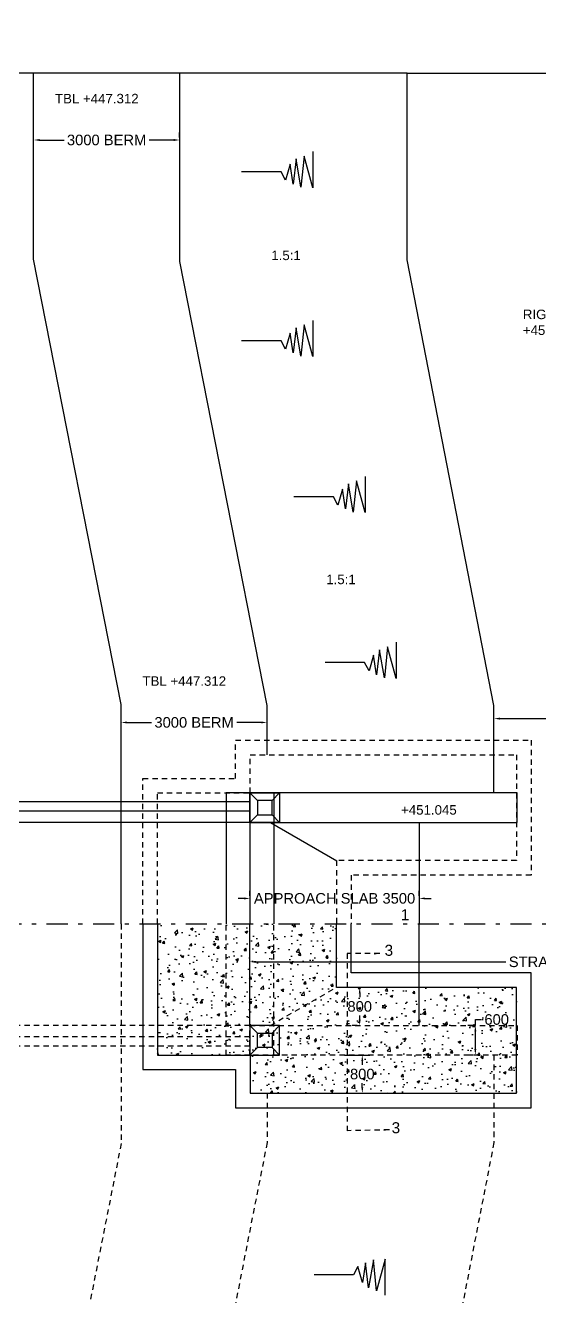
# Model space of a CAD drawing. Header units: metres. Extents: x 450 to 608, y 268 to 479.
# Drawn here: x 557.57 to 569.76, y 284.24 to 314.38 of the extents above; entities that cross this region are included whole.
import ezdxf

# ---------------------------------------------------------------- set-up
doc = ezdxf.new("R2010")
doc.units = ezdxf.units.M
doc.header["$MEASUREMENT"] = 0
doc.linetypes.add('DASHDOT', pattern=[1, 0.5, -0.25, 0, -0.25])
doc.linetypes.add('HIDDEN', pattern=[9.525, 6.35, -3.175])
for name, color, linetype in [('DIMENSION', 255, 'Continuous'), ('DRAWING', 7, 'Continuous'), ('HATCH', 7, 'Continuous'), ('TEXT', 255, 'Continuous')]:
    doc.layers.add(name, color=color, linetype=linetype)
doc.styles.get("Standard").update_dxf_attribs({"font": 'arial.ttf'})
doc.dimstyles.get("Standard").update_dxf_attribs({"dimtxt": 0.25, "dimasz": 0.14, "dimexe": 0.18, "dimexo": 0.0625, "dimgap": 0.09, "dimtad": 0, "dimtih": 1, "dimtoh": 1, "dimdec": 4, "dimzin": 0, "dimdsep": 46, "dimtxsty": 'Standard', "dimcen": 0.09, "dimadec": 0, "dimazin": 0, "dimtfac": 1, "dimtdec": 4, "dimtofl": 0, "dimtmove": 0, "dimatfit": 3, "dimfxl": 0, "dimtolj": 1, "dimtzin": 0, "dimarcsym": 0})

# ---------------------------------------------------------------- blocks, each defined once
blk = doc.blocks.new('*D143')
at = {"layer": 'Defpoints', "color": 0, "ltscale": 0.02, "transparency": 16777216}
for p in [(559.836, 297.854), (563.298, 297.854), (563.298, 297.854)]:
    blk.add_point(p, dxfattribs=at)
at = {"layer": 'DIMENSION', "color": 0, "lineweight": -2, "ltscale": 0.02, "transparency": 16777216}
for p, q in [((559.836, 297.917), (559.836, 298.034)), ((559.976, 297.854), (560.556, 297.854)), ((563.158, 297.854), (562.578, 297.854)), ((563.298, 297.917), (563.298, 298.034))]:
    blk.add_line(p, q, dxfattribs=at)
at = {"layer": 'DIMENSION', "color": 0, "ltscale": 0.02, "transparency": 16777216}
for points in [[(559.976, 297.877), (559.976, 297.831), (559.836, 297.854)], [(563.158, 297.877), (563.158, 297.831), (563.298, 297.854)]]:
    blk.add_solid(points, dxfattribs=at)
at = {"layer": 'DIMENSION', "color": 0, "ltscale": 0.02, "transparency": 16777216, "insert": (561.567, 297.854), "char_height": 0.25, "attachment_point": 5}
blk.add_mtext('\\A1;3000 BERM ', dxfattribs=at)
blk = doc.blocks.new('*D144')
at = {"layer": 'Defpoints', "color": 0, "ltscale": 0.02, "transparency": 16777216}
for p in [(557.762, 311.667), (561.224, 311.667), (561.224, 311.667)]:
    blk.add_point(p, dxfattribs=at)
at = {"layer": 'DIMENSION', "color": 0, "lineweight": -2, "ltscale": 0.02, "transparency": 16777216}
for p, q in [((557.762, 311.73), (557.762, 311.847)), ((561.224, 311.73), (561.224, 311.847)), ((557.902, 311.667), (558.482, 311.667)), ((561.084, 311.667), (560.504, 311.667))]:
    blk.add_line(p, q, dxfattribs=at)
at = {"layer": 'DIMENSION', "color": 0, "ltscale": 0.02, "transparency": 16777216}
for points in [[(557.902, 311.691), (557.902, 311.644), (557.762, 311.667)], [(561.084, 311.691), (561.084, 311.644), (561.224, 311.667)]]:
    blk.add_solid(points, dxfattribs=at)
at = {"layer": 'DIMENSION', "color": 0, "ltscale": 0.02, "transparency": 16777216, "insert": (559.493, 311.667), "char_height": 0.25, "attachment_point": 5}
blk.add_mtext('\\A1;3000 BERM ', dxfattribs=at)
blk = doc.blocks.new('*D170')
at = {"layer": 'Defpoints', "color": 0, "ltscale": 0.02, "transparency": 16777216}
for p in [(565.069, 289.966), (565.555, 289.966), (565.069, 289.063)]:
    blk.add_point(p, dxfattribs=at)
at = {"layer": 'DIMENSION', "color": 0, "lineweight": -2, "ltscale": 0.02, "transparency": 16777216}
for p, q in [((565.132, 289.966), (565.735, 289.966)), ((565.555, 289.826), (565.555, 289.732)), ((565.555, 289.203), (565.555, 289.297)), ((565.132, 289.063), (565.735, 289.063))]:
    blk.add_line(p, q, dxfattribs=at)
at = {"layer": 'DIMENSION', "color": 0, "ltscale": 0.02, "transparency": 16777216}
for points in [[(565.532, 289.826), (565.579, 289.826), (565.555, 289.966)], [(565.532, 289.203), (565.579, 289.203), (565.555, 289.063)]]:
    blk.add_solid(points, dxfattribs=at)
at = {"layer": 'DIMENSION', "color": 0, "ltscale": 0.02, "transparency": 16777216, "insert": (565.555, 289.514), "char_height": 0.25, "attachment_point": 5}
blk.add_mtext('\\A1;800', dxfattribs=at)
blk = doc.blocks.new('*D171')
at = {"layer": 'Defpoints', "color": 0, "ltscale": 0.02, "transparency": 16777216}
for p in [(568.236, 290.668), (568.236, 290.668), (568.236, 289.966)]:
    blk.add_point(p, dxfattribs=at)
at = {"layer": 'DIMENSION', "color": 0, "lineweight": -2, "ltscale": 0.02, "transparency": 16777216}
for p, q in [((568.174, 290.668), (568.056, 290.668)), ((568.236, 290.668), (568.236, 290.808)), ((568.236, 290.808), (568.376, 290.808)), ((568.236, 290.106), (568.236, 290.528)), ((568.174, 289.966), (568.056, 289.966))]:
    blk.add_line(p, q, dxfattribs=at)
at = {"layer": 'DIMENSION', "color": 0, "ltscale": 0.02, "transparency": 16777216}
for points in [[(568.213, 290.528), (568.259, 290.528), (568.236, 290.668)], [(568.213, 290.106), (568.259, 290.106), (568.236, 289.966)]]:
    blk.add_solid(points, dxfattribs=at)
at = {"layer": 'DIMENSION', "color": 0, "ltscale": 0.02, "transparency": 16777216, "insert": (568.742, 290.808), "char_height": 0.25, "attachment_point": 5}
blk.add_mtext('\\A1;600', dxfattribs=at)
blk = doc.blocks.new('*D172')
at = {"layer": 'Defpoints', "color": 0, "ltscale": 0.02, "transparency": 16777216}
for p in [(565.494, 291.568), (565.494, 291.568), (565.494, 290.668)]:
    blk.add_point(p, dxfattribs=at)
at = {"layer": 'DIMENSION', "color": 0, "lineweight": -2, "ltscale": 0.02, "transparency": 16777216}
for p, q in [((565.432, 291.568), (565.314, 291.568)), ((565.494, 291.428), (565.494, 291.336)), ((565.432, 290.668), (565.314, 290.668)), ((565.494, 290.808), (565.494, 290.901))]:
    blk.add_line(p, q, dxfattribs=at)
at = {"layer": 'DIMENSION', "color": 0, "ltscale": 0.02, "transparency": 16777216}
for points in [[(565.471, 291.428), (565.517, 291.428), (565.494, 291.568)], [(565.471, 290.808), (565.517, 290.808), (565.494, 290.668)]]:
    blk.add_solid(points, dxfattribs=at)
at = {"layer": 'DIMENSION', "color": 0, "ltscale": 0.02, "transparency": 16777216, "insert": (565.494, 291.118), "char_height": 0.25, "attachment_point": 5}
blk.add_mtext('\\A1;800', dxfattribs=at)
blk = doc.blocks.new('*D173')
at = {"layer": 'Defpoints', "color": 0, "ltscale": 0.02, "transparency": 16777216}
for p in [(562.891, 293.681), (562.891, 293.681), (566.906, 293.681)]:
    blk.add_point(p, dxfattribs=at)
at = {"layer": 'DIMENSION', "color": 0, "lineweight": -2, "ltscale": 0.02, "transparency": 16777216}
for p, q in [((562.751, 293.681), (562.611, 293.681)), ((562.891, 293.743), (562.891, 293.861)), ((566.906, 293.743), (566.906, 293.861)), ((567.046, 293.681), (567.186, 293.681))]:
    blk.add_line(p, q, dxfattribs=at)
at = {"layer": 'DIMENSION', "color": 0, "ltscale": 0.02, "transparency": 16777216}
for points in [[(562.751, 293.704), (562.751, 293.657), (562.891, 293.681)], [(567.046, 293.704), (567.046, 293.657), (566.906, 293.681)]]:
    blk.add_solid(points, dxfattribs=at)
at = {"layer": 'DIMENSION', "color": 0, "ltscale": 0.02, "transparency": 16777216, "insert": (564.898, 293.681), "char_height": 0.25, "attachment_point": 5}
blk.add_mtext('\\A1;APPROACH SLAB 3500', dxfattribs=at)
blk = doc.blocks.new('*D174')
at = {"layer": 'Defpoints', "color": 0, "ltscale": 0.02, "transparency": 16777216}
for p in [(580.057, 292.176), (562.891, 292.023), (580.057, 292.023)]:
    blk.add_point(p, dxfattribs=at)
at = {"layer": 'DIMENSION', "color": 0, "lineweight": -2, "ltscale": 0.02, "transparency": 16777216}
for p, q in [((562.891, 292.085), (562.891, 292.356)), ((563.031, 292.176), (568.955, 292.176)), ((579.917, 292.176), (573.993, 292.176)), ((580.057, 292.085), (580.057, 292.356))]:
    blk.add_line(p, q, dxfattribs=at)
at = {"layer": 'DIMENSION', "color": 0, "ltscale": 0.02, "transparency": 16777216}
for points in [[(563.031, 292.2), (563.031, 292.153), (562.891, 292.176)], [(579.917, 292.2), (579.917, 292.153), (580.057, 292.176)]]:
    blk.add_solid(points, dxfattribs=at)
at = {"layer": 'DIMENSION', "color": 0, "ltscale": 0.02, "transparency": 16777216, "insert": (571.474, 292.176), "char_height": 0.25, "attachment_point": 5}
blk.add_mtext('\\A1;STRAIGHT APPROACH 15000', dxfattribs=at)
blk = doc.blocks.new('*D175')
at = {"layer": 'Defpoints', "color": 0, "ltscale": 0.02, "transparency": 16777216}
for p in [(575.769, 297.945), (575.769, 297.945), (568.678, 297.827)]:
    blk.add_point(p, dxfattribs=at)
at = {"layer": 'DIMENSION', "color": 0, "lineweight": -2, "ltscale": 0.02, "transparency": 16777216}
for p, q in [((568.678, 297.889), (568.678, 298.125)), ((568.818, 297.945), (571.76, 297.945)), ((575.629, 297.945), (572.687, 297.945)), ((575.769, 298.008), (575.769, 298.125))]:
    blk.add_line(p, q, dxfattribs=at)
at = {"layer": 'DIMENSION', "color": 0, "ltscale": 0.02, "transparency": 16777216}
for points in [[(568.818, 297.969), (568.818, 297.922), (568.678, 297.945)], [(575.629, 297.969), (575.629, 297.922), (575.769, 297.945)]]:
    blk.add_solid(points, dxfattribs=at)
at = {"layer": 'DIMENSION', "color": 0, "ltscale": 0.02, "transparency": 16777216, "insert": (572.223, 297.945), "char_height": 0.25, "attachment_point": 5}
blk.add_mtext('\\A1;6000', dxfattribs=at)

msp = doc.modelspace()

# ---------------------------------------------------------------- hatches: boundary and pattern name
at = {"layer": 'HATCH', "ltscale": 0.02}
h = msp.add_hatch(dxfattribs=at)
h.set_pattern_fill('AR-CONC', color=256, scale=0.09)
h.set_pattern_definition([(50, (0, 0), (0.64553416, -0.05647692), [0.0675, -0.7425]), (355, (0, 0), (-0.1248762, 0.6769729), [0.054, -0.594]), (100.45144, (0.0538, -0.0047), (0.52065796, 0.620496), [0.0573662, -0.6310279]), (46.1842, (0, 0.18), (0.9605172, -0.1489674), [0.10125, -1.11375]), (96.63564, (0.08, 0.1676), (0.8411958, 0.8767067), [0.0860493, -0.9465424]), (351.18416, (0, 0.18), (0.8411958, 0.8767067), [0.081, -0.891]), (21, (0.09, 0.135), (0.53721635, -0.362357), [0.0675, -0.7425]), (326, (0.09, 0.135), (0.2189838, 0.65263504), [0.054, -0.594]), (71.45144, (0.13477, 0.1048), (0.75620014, 0.29027804), [0.0573662, -0.6310279]), (37.5, (0, 0), (0.01094387, 0.29960447), [0, -0.5868, 0, -0.603, 0, -0.59625]), (7.5, (0, 0), (0.23676258, 0.35497054), [0, -0.3438, 0, -0.5733, 0, -0.22725]), (327.5, (-0.2007, 0), (0.48044019, -0.020299385), [0, -0.225, 0, -0.702, 0, -0.9315]), (317.5, (-0.2907, 0), (0.52486755, 0.09009448), [0, -0.2925, 0, -0.4662, 0, -0.6615])])
h.paths.add_polyline_path([(581.44054, 322.20102), (581.36782, 322.768, -0.06386683), (581.3641, 322.79706), (581.20845, 324.01059, -0.06386683), (581.20473, 324.03965), (581.04908, 325.25318, -0.06386683), (581.04536, 325.28224), (580.94889, 326.0344), (579.63792, 326.0344), (579.14903, 322.09739), (579.14903, 320.06883), (580.28305, 320.06883), (580.28305, 320.56586), (580.42704, 319.66335), (580.42704, 320.09498), (581.44054, 320.09498)])
h.paths.add_polyline_path([(581.44054, 319.99879), (580.43398, 319.99879), (580.43398, 319.56716), (580.28999, 320.46967), (580.28999, 319.97264), (579.14903, 319.97264), (579.14903, 314.34399), (581.44054, 314.34399)])
h.paths.add_polyline_path([(579.14903, 319.97264), (578.88519, 319.97264), (578.18625, 314.34399), (579.14903, 314.34399)])
h.paths.add_polyline_path([(582.16468, 316.55506, -0.06386683), (582.16095, 316.58411), (582.00531, 317.79765, -0.06386683), (582.00158, 317.8267), (581.84593, 319.04024, -0.06386683), (581.84221, 319.06929), (581.72299, 319.99879), (581.44054, 319.99879), (581.44054, 314.34399), (582.44826, 314.34399), (582.32405, 315.31247, -0.06386683), (582.32032, 315.34153)])
h.paths.add_polyline_path([(583.87049, 314.34399), (576.76147, 314.34399), (576.76147, 312.97125), (583.87049, 312.97125)])
h.paths.add_polyline_path([(578.58913, 317.58841, -0.94006051), (578.35974, 317.6026, -1), (578.59001, 317.6026, -0.03089568), (578.58913, 317.58841), (578.74828, 318.87009, -0.94006051), (578.51889, 318.88428, -1), (578.74916, 318.88428, -0.03089568), (578.74828, 318.87009), (578.88519, 319.97264), (578.39631, 319.97264), (577.69737, 314.34399), (578.18625, 314.34399), (578.27082, 315.02506, -0.94006051), (578.04143, 315.03925, -1), (578.2717, 315.03925, -0.03089568), (578.27082, 315.02506), (578.42997, 316.30674, -0.94006051), (578.20058, 316.32092, -1), (578.43085, 316.32092, -0.03089568), (578.42997, 316.30674)])
h.paths.add_polyline_path([(579.14903, 322.62047, -0.51522495), (578.99635, 322.72931, -0.51522495), (579.14903, 322.83815), (579.14903, 326.0344), (578.40825, 320.06883), (578.73135, 320.06883, -0.25639233), (578.67804, 320.16596, -1), (578.90831, 320.16596, -0.03089568), (578.90743, 320.15177), (579.06659, 321.43345, -0.94006051), (578.8372, 321.44763, -1), (579.06747, 321.44763, -0.03089568), (579.06659, 321.43345), (579.14903, 322.09739)])
h.paths.add_polyline_path([(579.63792, 326.0344), (579.14903, 326.0344), (579.1555, 324.01099, -1), (579.38577, 324.01099, -0.03089568), (579.38489, 323.9968), (579.54405, 325.27848, -0.94006051), (579.31466, 325.29267, -1), (579.54493, 325.29267, -0.03089568), (579.54405, 325.27848)], flags=17)
h.paths.add_polyline_path([(581.44054, 326.0344), (580.94889, 326.0344), (581.04536, 325.28224, -1), (581.27562, 325.28224, -0.87993454), (581.04908, 325.25318), (581.20473, 324.03965, -1), (581.43499, 324.03965)], flags=17)
h.paths.add_polyline_path([(581.44499, 326.0344), (581.44054, 326.0344), (581.44054, 322.9055, -0.5185459), (581.59437, 322.79706, -0.5185459), (581.44054, 322.68862), (581.44054, 322.20102), (581.52347, 321.55447, -1), (581.75374, 321.55447, -0.87993454), (581.52719, 321.52541), (581.68284, 320.31188, -1), (581.91311, 320.31188, -0.87993454), (581.68656, 320.28283), (581.71066, 320.09498), (582.20677, 320.09498)])
h.paths.add_polyline_path([(582.2191, 319.99879), (581.72299, 319.99879), (581.84221, 319.06929, -1), (582.07248, 319.06929, -0.87993454), (581.84593, 319.04024), (582.00158, 317.8267, -1), (582.23185, 317.8267, -0.87993454), (582.00531, 317.79765), (582.16095, 316.58411, -1), (582.39122, 316.58411, -0.87993454), (582.16468, 316.55506), (582.32032, 315.34153, -1), (582.55059, 315.34153, -0.87993454), (582.32405, 315.31247), (582.44826, 314.34399), (582.94437, 314.34399)])
h.paths.add_polyline_path([(581.71066, 320.09498), (581.44054, 320.09498), (581.44054, 319.99879), (581.72299, 319.99879)])
h.paths.add_polyline_path([(579.14903, 320.06883), (578.89714, 320.06883), (578.88519, 319.97264), (579.14903, 319.97264)])
h.paths.add_polyline_path([(517.07447, 319.90525), (507.19194, 319.90525), (507.19194, 318.48031), (517.07447, 318.48031)])
h.paths.add_polyline_path([(511.11514, 327.28782), (508.28112, 319.90525), (511.11514, 319.90525)], flags=17)
h.paths.add_polyline_path([(513.4218, 328.34044), (511.51922, 328.34044), (511.11514, 327.28782), (511.11514, 319.90525), (513.4218, 319.90525)])
h.paths.add_polyline_path([(513.4218, 328.34044), (513.4218, 319.90525), (516.39117, 319.90525)])
h.paths.add_polyline_path([(509.88812, 324.63154, -1), (510.08515, 324.63154, -0.0918906), (510.0786, 324.59624), (510.48265, 325.64879, -0.8313615), (510.2922, 325.68416, -1), (510.48922, 325.68416, -0.0918906), (510.48268, 325.64886), (510.88672, 326.70138, -0.83123493), (510.69628, 326.73678, -1), (510.8933, 326.73678, -0.0918906), (510.88676, 326.70148), (511.11514, 327.2933), (511.11514, 327.73751, -0.13958997), (511.10036, 327.7894, -0.13958997), (511.11514, 327.84129), (511.11514, 328.34044), (507.87704, 319.90525), (508.28112, 319.90525), (508.46228, 320.38576, -0.83168533), (508.27181, 320.42106, -1), (508.46883, 320.42106, -0.0918906), (508.46228, 320.38576), (508.86635, 321.43834, -0.83153287), (508.67589, 321.47368, -1), (508.87291, 321.47368, -0.0918906), (508.86636, 321.43838), (509.27043, 322.49096, -0.83150962), (509.07996, 322.5263, -1), (509.27699, 322.5263, -0.0918906), (509.27044, 322.491), (509.6745, 323.54357, -0.83147801), (509.48404, 323.57892, -1), (509.68107, 323.57892, -0.0918906), (509.67452, 323.54362), (510.07858, 324.59618, -0.83143253)])
h.paths.add_polyline_path([(511.51922, 328.34044), (511.11514, 328.34044), (511.11514, 327.84129, -0.7550172), (511.29738, 327.7894, -0.0918906), (511.29084, 327.7541)])
h.paths.add_polyline_path([(511.29084, 327.7541, -0.62010438), (511.11514, 327.73751), (511.11514, 327.28782)])
h.paths.add_polyline_path([(579.6701, 318.23056), (581.29201, 318.23189), (581.29152, 318.82623), (579.66961, 318.82491)], flags=24)
h.paths.add_polyline_path([(579.32828, 313.42245), (580.95018, 313.42378), (580.9497, 314.01812), (579.32779, 314.01679)], flags=24)
h = msp.add_hatch(dxfattribs=at)
h.set_pattern_fill('AR-CONC', color=256, scale=0.09)
h.set_pattern_definition([(50, (0, 0), (0.64553416, -0.0564769), [0.0675, -0.7425]), (355, (0, 0), (-0.1248762, 0.6769729), [0.054, -0.594]), (100.45144, (0.0538, -0.0047), (0.52065796, 0.620496), [0.0573662, -0.6310279]), (46.1842, (0, 0.18), (0.9605172, -0.1489674), [0.10125, -1.11375]), (96.63564, (0.08, 0.1676), (0.8411958, 0.8767067), [0.0860493, -0.9465424]), (351.18416, (0, 0.18), (0.8411958, 0.8767067), [0.081, -0.891]), (21, (0.09, 0.135), (0.53721635, -0.362357), [0.0675, -0.7425]), (326, (0.09, 0.135), (0.2189838, 0.65263504), [0.054, -0.594]), (71.45144, (0.13477, 0.1048), (0.75620014, 0.29027804), [0.0573662, -0.6310279]), (37.5, (0, 0), (0.01094387, 0.29960447), [0, -0.5868, 0, -0.603, 0, -0.59625]), (7.5, (0, 0), (0.23676258, 0.35497054), [0, -0.3438, 0, -0.5733, 0, -0.22725]), (327.5, (-0.2007, 0), (0.48044019, -0.020299385), [0, -0.225, 0, -0.702, 0, -0.9315]), (317.5, (-0.2907, 0), (0.52486755, 0.09009448), [0, -0.2925, 0, -0.4662, 0, -0.6615])])
h.paths.add_polyline_path([(566.90642, 291.56779), (569.21516, 291.56779), (569.21516, 290.6685), (566.90642, 290.6685)])
h.paths.add_polyline_path([(563.59094, 290.6685), (569.21516, 290.6685), (569.21516, 289.96559), (563.59094, 289.96559)])
h.paths.add_polyline_path([(568.67805, 289.96559), (569.21516, 289.96559), (569.21516, 289.06277), (568.67805, 289.06277)])
h.paths.add_polyline_path([(562.89417, 289.96559), (563.59094, 289.96559), (568.67805, 289.96559), (568.67805, 289.06277), (562.89417, 289.06277)])
h.paths.add_polyline_path([(564.9473, 291.57643), (564.9473, 291.56779), (566.90642, 291.56779), (566.90642, 290.6685), (563.45898, 290.6685), (563.45898, 290.71651)])
h.paths.add_polyline_path([(563.45898, 293.07428), (564.9473, 293.07428), (564.9473, 291.57643), (563.45898, 290.71651)])
h.paths.add_polyline_path([(562.89052, 293.07428), (563.45898, 293.07428), (563.45898, 290.71651), (563.37588, 290.6685), (562.89052, 290.6685)])
h.paths.add_polyline_path([(562.32837, 293.07428), (562.89052, 293.07428), (562.89052, 290.6685), (562.32837, 290.6685)])
h.paths.add_polyline_path([(560.6953, 293.07428), (562.32837, 293.07428), (562.32837, 290.6685), (560.6953, 290.6685)])
h.paths.add_polyline_path([(560.6953, 290.6685), (562.32837, 290.6685), (562.32837, 290.40074), (560.6953, 290.40074)])
h.paths.add_polyline_path([(560.6953, 290.40074), (562.32837, 290.40074), (562.32837, 290.17474), (560.6953, 290.17474)])
h.paths.add_polyline_path([(560.6953, 290.17474), (562.32837, 290.17474), (562.32837, 289.96744), (560.6953, 289.96744)])
h.paths.add_polyline_path([(562.32837, 290.17474), (562.89052, 290.17474), (562.89052, 289.96744), (562.32837, 289.96744)])
h.paths.add_polyline_path([(562.32837, 290.40074), (562.89052, 290.40074), (562.89052, 290.17474), (562.32837, 290.17474)])
h.paths.add_polyline_path([(562.32837, 290.6685), (562.89052, 290.6685), (562.89052, 290.40074), (562.32837, 290.40074)])
h.paths.add_polyline_path([(563.06881, 290.48641), (563.41786, 290.48641), (563.41786, 290.14294), (563.06881, 290.14294)])
h.paths.add_polyline_path([(563.45898, 290.52967), (563.59094, 290.6685), (563.59094, 289.96559), (563.45898, 290.10081)])
h.paths.add_polyline_path([(562.89052, 290.6685), (563.45898, 290.6685), (563.45898, 290.52967), (563.41786, 290.48641), (563.06881, 290.48641)])
h.paths.add_polyline_path([(563.06881, 290.14294), (563.41786, 290.14294), (563.45898, 290.10081), (563.45898, 289.96559), (562.89417, 289.96559), (562.89417, 289.96921)])
h.paths.add_polyline_path([(562.89052, 290.6685), (563.06881, 290.48641), (563.06881, 290.14294), (562.89238, 289.96744), (562.89052, 289.96744)])

# ---------------------------------------------------------------- linework, layer by layer
at = {"layer": 'DRAWING', "ltscale": 0.02}
for points in [[(559.83649, 293.07428), (559.83649, 298.28343), (557.76247, 308.84121), (557.76247, 313.25431), (551.36845, 313.25431)], [(563.29752, 297.08578), (563.29752, 298.25805), (561.2279, 308.78452), (561.2279, 313.25431), (557.76247, 313.25431)], [(568.67805, 296.18297), (568.67805, 298.2574), (566.62034, 308.82337), (566.62034, 313.25431), (561.2279, 313.25431)], [(566.62034, 313.25431), (573.5195, 313.25431)], [(564.38134, 311.39303), (564.38134, 310.53644), (564.17431, 311.28637), (564.09995, 310.54937), (563.98348, 311.21848), (563.91553, 310.6237), (563.84116, 311.0924), (563.73441, 310.71421), (563.6309, 310.9114), (562.69281, 310.9114)], [(564.38134, 307.38726), (564.38134, 306.53068), (564.17431, 307.2806), (564.09995, 306.5436), (563.98348, 307.21272), (563.91553, 306.61794), (563.84116, 307.08663), (563.73441, 306.70845), (563.6309, 306.90564), (562.69281, 306.90564)], [(565.62251, 303.68856), (565.62251, 302.83197), (565.41548, 303.58189), (565.34112, 302.8449), (565.22465, 303.51401), (565.1567, 302.91923), (565.08233, 303.38793), (564.97558, 303.00974), (564.87207, 303.20693), (563.93398, 303.20693)], [(566.36179, 299.75425), (566.36179, 298.89766), (566.15476, 299.64759), (566.08039, 298.91059), (565.96393, 299.5797), (565.89598, 298.98492), (565.82161, 299.45362), (565.71486, 299.07543), (565.61135, 299.27262), (564.67326, 299.27262)], [(562.89052, 296.18297), (562.32837, 296.18297), (562.32837, 293.07428)], [(563.06881, 296.00562), (562.89052, 296.18297)], [(563.41786, 296.00562), (563.59094, 296.18297)], [(563.45898, 296.18297), (563.45898, 293.07428)], [(562.89052, 295.97381), (545.92986, 295.97381)], [(562.89052, 295.74781), (545.92986, 295.74781)], [(562.89052, 295.48006), (545.92986, 295.48006)], [(563.06881, 295.66214), (562.89052, 295.48006)], [(562.89052, 295.48006), (562.89052, 293.07428)], [(563.37588, 295.48006), (564.95089, 294.57006)], [(563.41786, 295.66214), (563.59094, 295.48006)], [(566.90642, 295.48006), (566.90642, 293.07428)], [(560.3496, 293.07428), (560.3496, 289.62174), (562.54847, 289.62174), (562.54847, 288.71707), (569.56085, 288.71707), (569.56085, 291.91349), (565.293, 291.91349), (565.293, 293.07428)], [(560.6953, 293.07428), (560.6953, 289.96744), (562.89417, 289.96744), (562.89417, 289.06277), (569.21516, 289.06277), (569.21516, 291.56779), (564.9473, 291.56779), (564.9473, 293.07428)], [(562.89052, 290.6685), (562.89052, 293.07428)], [(566.90642, 290.6685), (566.90642, 293.07428)], [(563.06881, 290.48641), (562.89052, 290.6685)], [(563.41786, 290.48641), (563.59094, 290.6685)], [(563.06881, 290.14294), (562.89052, 289.96559)], [(563.41786, 290.14294), (563.59094, 289.96559)], [(566.0993, 284.26939), (566.0993, 285.12597), (565.89228, 284.37605), (565.81791, 285.11304), (565.70145, 284.44393), (565.6335, 285.03871), (565.55913, 284.57002), (565.45238, 284.9482), (565.34887, 284.75101), (564.41077, 284.75101)]]:
    msp.add_lwpolyline(points, dxfattribs=at)
at = {"layer": 'DRAWING', "linetype": 'HIDDEN', "ltscale": 0.02}
for points in [[(560.3496, 293.07428), (560.3496, 296.52682), (562.54847, 296.52682), (562.54847, 297.43148), (569.56085, 297.43148), (569.56085, 294.23506), (565.293, 294.23506), (565.293, 293.07428)], [(560.6953, 293.07428), (560.6953, 296.18112), (562.89417, 296.18112), (562.89417, 297.08578), (569.21516, 297.08578), (569.21516, 294.58076), (564.9473, 294.58076), (564.9473, 293.07428)], [(559.83649, 293.07428), (559.83649, 287.86513), (557.76247, 277.30735), (557.76247, 275.09841)], [(562.89052, 289.96559), (562.32837, 289.96559), (562.32837, 293.07428)], [(563.45898, 289.96559), (563.45898, 293.07428)], [(563.37588, 290.6685), (564.95089, 291.5785)], [(562.89052, 290.6685), (545.92986, 290.6685)], [(562.89052, 290.40074), (545.92986, 290.40074)], [(562.89052, 290.17474), (545.92986, 290.17474)], [(568.67805, 289.96559), (568.67805, 287.89116), (566.62034, 277.32518), (566.62034, 275.09841)], [(563.29752, 289.06277), (563.29752, 287.89051), (561.2279, 277.36404), (561.2279, 275.09841)]]:
    msp.add_lwpolyline(points, dxfattribs=at)
at = {"layer": 'DRAWING', "ltscale": 0.02}
for points in [[(562.89052, 295.48006), (569.22574, 295.48006), (569.22574, 296.18297), (562.89052, 296.18297)], [(562.89052, 296.18297), (563.59094, 296.18297), (563.59094, 295.48006), (562.89052, 295.48006)], [(563.41786, 296.00562), (563.06881, 296.00562), (563.06881, 295.66214), (563.41786, 295.66214)], [(562.89052, 289.96559), (563.59094, 289.96559), (563.59094, 290.6685), (562.89052, 290.6685)], [(563.41786, 290.14294), (563.06881, 290.14294), (563.06881, 290.48641), (563.41786, 290.48641)]]:
    msp.add_lwpolyline(points, close=True, dxfattribs=at)
at = {"layer": 'DRAWING', "linetype": 'DASHDOT'}
msp.add_lwpolyline([(507.4705, 293.07428), (584.24059, 293.07428)], dxfattribs=at)
at = {"layer": 'DRAWING', "linetype": 'HIDDEN', "ltscale": 0.02}
msp.add_lwpolyline([(562.89052, 290.6685), (569.22574, 290.6685), (569.22574, 289.96559), (562.89052, 289.96559)], close=True, dxfattribs=at)

# ---------------------------------------------------------------- texts
at = {"ltscale": 0.02}
for s, p in [('1', (566.46775, 293.16383)), ('3', (566.08374, 292.31982)), ('3', (566.25107, 288.11234))]:
    msp.add_text(s, height=0.26131, dxfattribs=at).set_placement(p)
at = {"layer": 'TEXT'}
for s, p in [('TBL +447.312', (558.26845, 312.53699)), ('1.5:1', (563.39785, 308.81876)), ('1.5:1', (564.70032, 301.13349)), ('TBL +447.312', (560.34247, 298.72354)), ('  +451.045', (566.30052, 295.66802))]:
    msp.add_text(s, height=0.225, dxfattribs=at).set_placement(p)
at = {"layer": 'TEXT', "insert": (569.36213, 307.64423), "char_height": 0.225, "width": 2.5955343, "attachment_point": 1}
msp.add_mtext('RIGHT BANK +450.445', dxfattribs=at)

# ---------------------------------------------------------------- dimensions: what is measured, and where the dimension line sits
at = {"layer": 'DIMENSION', "ltscale": 0.02}
for base, p1, p2, text, picture, middle in [((561.2235, 311.66746), (557.76247, 311.66746), (561.2235, 311.66746), '3000 BERM ', '*D144', (559.49299, 311.66746)), ((563.29752, 297.85401), (559.83649, 297.85401), (563.29752, 297.85401), '3000 BERM ', '*D143', (561.567, 297.85401)), ((575.76873, 297.94521), (568.67805, 297.82676), (575.76873, 297.94521), '6000', '*D175', (572.22339, 297.94521)), ((562.89052, 293.6807), (566.90642, 293.6807), (562.89052, 293.6807), 'APPROACH SLAB 3500', '*D173', (564.89847, 293.6807)), ((580.0574, 292.17631), (562.89052, 292.02293), (580.0574, 292.02293), 'STRAIGHT APPROACH 15000', '*D174', (571.47396, 292.17631))]:
    dim = msp.add_linear_dim(base=base, p1=p1, p2=p2, text=text, dimstyle='Standard', dxfattribs=at)
    dim.commit()
    dim.dimension.update_dxf_attribs({"geometry": picture, "text_midpoint": middle})
for base, p1, p2, text, picture, middle in [((565.49407, 291.56779), (565.49407, 290.6685), (565.49407, 291.56779), '800', '*D172', (565.49407, 291.11815)), ((568.23601, 290.6685), (568.23601, 289.96559), (568.23601, 290.6685), '600', '*D171', (568.74244, 290.8085)), ((565.55549, 289.96559), (565.06903, 289.06277), (565.06903, 289.96559), '800', '*D170', (565.55549, 289.51418))]:
    dim = msp.add_linear_dim(base=base, p1=p1, p2=p2, angle=90, text=text, dimstyle='Standard', dxfattribs=at)
    dim.commit()
    dim.dimension.update_dxf_attribs({"geometry": picture, "text_midpoint": middle})

# ---------------------------------------------------------------- leaders
at = {"layer": 'DIMENSION', "linetype": 'HIDDEN', "ltscale": 0.02}
for points in [[(565.97145, 292.37264), (565.20007, 292.37264), (565.20007, 288.17112)], [(566.19958, 288.19312), (565.20007, 288.17112)]]:
    msp.add_leader(points, dimstyle='Standard', override={"dimgap": 0.09, "dimtad": 0}, dxfattribs=at)

doc.saveas('drawing.dxf')
